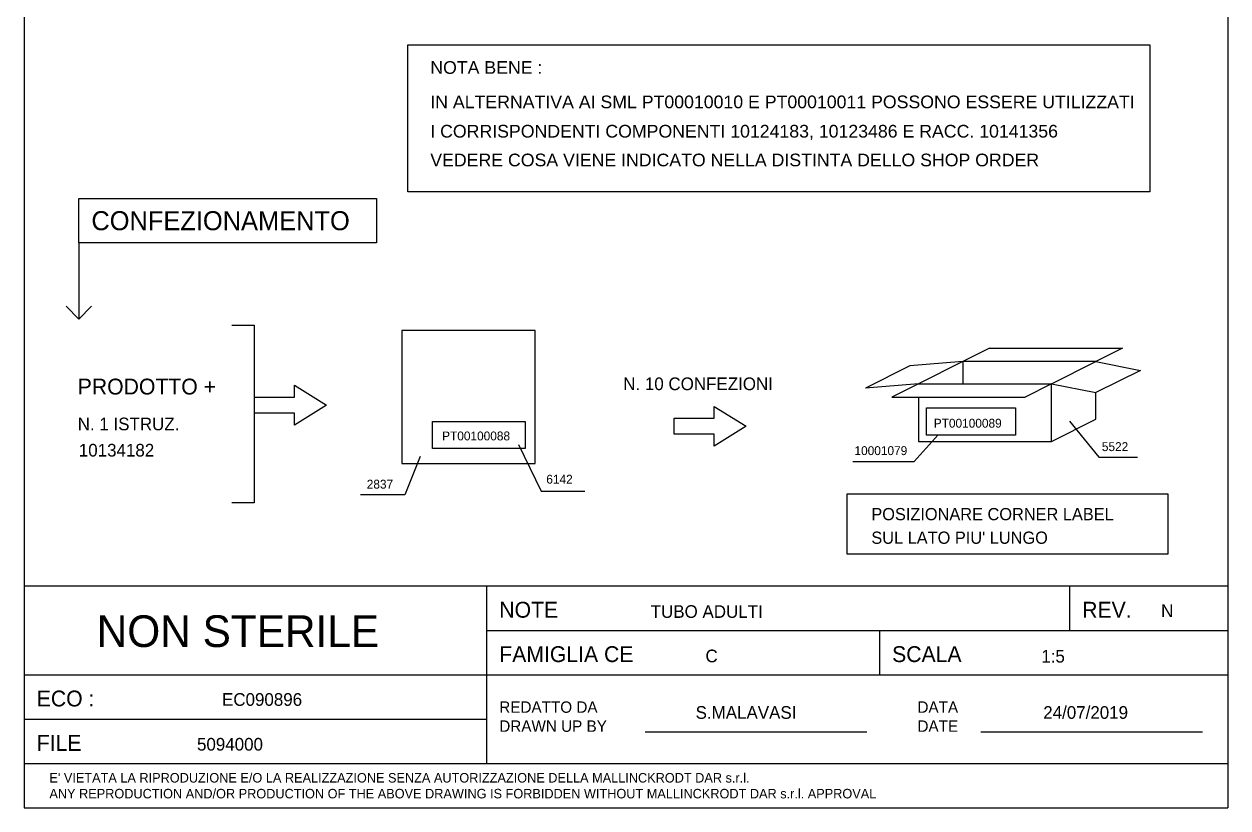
# Model space of a CAD drawing. Extents: x 0 to 950, y 0 to 1366.
# Drawn here: x 0 to 950, y 0 to 618 of the extents above; entities that cross this region are included whole.
import ezdxf

# ---------------------------------------------------------------- set-up
doc = ezdxf.new("R2010")
doc.units = 0
doc.header["$LTSCALE"] = 25
doc.header["$MEASUREMENT"] = 0
doc.linetypes.add('CONTINUA', pattern=[0])
doc.layers.get('0').update_dxf_attribs({"linetype": 'CONTINUA'})
doc.layers.add('DESCRIZIONI', color=7, linetype='CONTINUOUS', lineweight=25)
doc.styles.add('STYLE2', font='arial.ttf', dxfattribs={"height": 1.4})

# ---------------------------------------------------------------- blocks, each defined once
blk = doc.blocks.new('M5')
for p, q in [((0, 260), (0, 10)), ((190, 260), (190, 10)), ((0, 35), (63, 35)), ((63, 35), (190, 35)), ((73, 35), (73, 7)), ((165, 35), (165, 28)), ((73, 28), (190, 28)), ((135, 28), (135, 21)), ((0, 21), (190, 21)), ((0, 14), (73, 14)), ((98, 12), (133, 12)), ((151, 12), (186, 12)), ((0, 10), (0, 0)), ((190, 10), (190, 0)), ((0, 7), (63, 7)), ((63, 7), (190, 7)), ((0, 0), (190, 0))]:
    blk.add_line(p, q)
for s, height, p in [('NOTE', 2.5, (75, 30)), ('REV.', 2.5, (167, 30)), ('FAMIGLIA CE', 2.5, (75, 23)), ('SCALA', 2.5, (137, 23)), ('REDATTO DA', 1.8, (75, 15)), ('DATA', 1.8, (141, 15)), ('DRAWN UP BY', 1.8, (75, 12)), ('DATE', 1.8, (141, 12)), ('FILE', 2.5, (2, 9)), ("E' VIETATA LA RIPRODUZIONE E/O LA REALIZZAZIONE SENZA AUTORIZZAZIONE DELLA MALLINCKRODT DAR s.r.l.", 1.5, (4, 4)), ('ANY REPRODUCTION AND/OR PRODUCTION OF THE ABOVE DRAWING IS FORBIDDEN WITHOUT MALLINCKRODT DAR s.r.l. APPROVAL', 1.5, (4, 1.5))]:
    blk.add_text(s, height=height).set_placement(p)
at = {"color": 7}
blk.add_text('ECO :', height=2.5, dxfattribs=at).set_placement((2, 16))

msp = doc.modelspace()

# ---------------------------------------------------------------- linework, layer by layer
for p, q in [((888.31, 601.62), (888.31, 485.69)), ((825, 304.97), (848.04, 276.7)), ((848.04, 276.7), (878.61, 276.7))]:
    msp.add_line(p, q)
for points in [[(782.41, 293.84), (712.18, 293.84), (712.18, 315.6), (782.41, 315.6)], [(395.3, 283.5), (322.35, 283.5), (322.35, 304.72), (395.3, 304.72)], [(902.67, 200), (649.41, 200), (649.41, 247.61), (902.67, 247.61)]]:
    msp.add_lwpolyline(points, close=True)
at = {"layer": 'DESCRIZIONI', "color": 0}
for p, q in [((302.81, 485.69), (302.81, 601.62)), ((302.81, 601.62), (888.31, 601.62)), ((888.31, 485.69), (302.81, 485.69))]:
    msp.add_line(p, q, dxfattribs=at)
at = {"layer": 'DESCRIZIONI'}
for p, q in [((43.11, 480.55), (278.11, 480.55)), ((43.11, 445.55), (43.11, 480.55)), ((278.11, 480.55), (278.11, 445.55)), ((43.1, 445.55), (43.1, 385.55)), ((278.11, 445.55), (43.11, 445.55)), ((43.1, 385.53), (33.1, 395.53)), ((43.1, 385.53), (53.1, 395.53)), ((164, 380.62), (181.5, 380.62)), ((181.5, 380.62), (181.5, 240.62)), ((403.21, 376.59), (298.21, 376.59)), ((298.21, 376.59), (298.21, 271.59)), ((403.21, 271.59), (403.21, 376.59)), ((761.88, 362.49), (740.88, 351.99)), ((761.88, 362.49), (866.88, 362.49)), ((866.88, 362.49), (845.88, 351.99)), ((740.88, 351.99), (698.88, 348.49)), ((740.88, 351.99), (705.88, 334.49)), ((845.88, 351.99), (740.88, 351.99)), ((740.88, 351.99), (740.88, 334.49)), ((810.88, 334.49), (845.88, 351.99)), ((845.88, 351.99), (880.88, 344.99)), ((698.88, 348.49), (663.88, 330.99)), ((880.88, 344.99), (845.88, 327.49)), ((213.4, 333.39), (238.6, 317.64)), ((213.4, 323.94), (213.4, 333.39)), ((705.88, 334.49), (663.88, 330.99)), ((705.88, 334.49), (684.88, 323.99)), ((705.88, 334.49), (810.88, 334.49)), ((810.88, 334.49), (789.88, 323.99)), ((810.88, 288.99), (810.88, 334.49)), ((810.88, 334.49), (845.88, 327.49)), ((181.9, 323.94), (213.4, 323.94)), ((684.88, 323.99), (789.88, 323.99)), ((705.88, 323.99), (705.88, 288.99)), ((845.88, 306.49), (845.88, 327.49)), ((238.6, 317.64), (213.4, 301.89)), ((544.62, 316.66), (569.82, 300.91)), ((544.62, 307.21), (544.62, 316.66)), ((213.4, 311.34), (181.9, 311.34)), ((213.4, 301.89), (213.4, 311.34)), ((513.12, 307.21), (544.62, 307.21)), ((513.12, 294.61), (513.12, 307.21)), ((810.88, 288.99), (845.88, 306.49)), ((544.62, 294.61), (513.12, 294.61)), ((569.82, 300.91), (544.62, 285.16)), ((544.62, 285.16), (544.62, 294.61)), ((390.08, 286.46), (408.11, 249.85)), ((702.5, 273.25), (721.46, 294.13)), ((705.88, 288.99), (810.88, 288.99)), ((312.66, 277.06), (300.42, 246.79)), ((298.21, 271.59), (403.21, 271.59)), ((654.11, 273.25), (702.5, 273.25)), ((408.11, 249.85), (442.62, 249.85)), ((181.5, 240.62), (164, 240.62)), ((300.42, 246.79), (265.42, 246.79))]:
    msp.add_line(p, q, dxfattribs=at)

# ---------------------------------------------------------------- block references
at = {"xscale": 5, "yscale": 5, "zscale": 5}
msp.add_blockref('M5', (0, 0), dxfattribs=at)

# ---------------------------------------------------------------- texts
for s, p in [('POSIZIONARE CORNER LABEL ', (668.61, 226.85)), ("SUL LATO PIU' LUNGO ", (668.61, 208.26))]:
    msp.add_text(s, height=9.64).set_placement(p)
at = {"layer": 'DESCRIZIONI', "color": 0, "style": 'STYLE2'}
for s, p in [('NOTA BENE :', (320.56, 578.86)), ('VEDERE COSA VIENE INDICATO NELLA DISTINTA DELLO SHOP ORDER', (320.56, 505.92))]:
    msp.add_text(s, height=10, dxfattribs=at).set_placement(p)
at = {"layer": 'DESCRIZIONI', "style": 'STYLE2'}
for s, p in [('IN ALTERNATIVA AI SML PT00010010 E PT00010011 POSSONO ESSERE UTILIZZATI', (320.56, 551.73)), ('I CORRISPONDENTI COMPONENTI 10124183, 10123486 E RACC. 10141356', (320.56, 528.61))]:
    msp.add_text(s, height=10, dxfattribs=at).set_placement(p)
at = {"layer": 'DESCRIZIONI'}
for s, height, p in [('CONFEZIONAMENTO', 15, (53.11, 455.55)), ('PRODOTTO +', 12.5, (42.33, 326)), ('N. 10 CONFEZIONI', 10, (472.81, 329.42)), ('N. 1 ISTRUZ.', 10, (42.33, 297.75)), ('PT00100089', 7, (717.87, 299.85)), ('PT00100088', 7, (329.89, 289.81)), ('10134182', 10, (43.2, 277.07)), ('10001079 ', 7, (655.3, 278.23)), ('5522', 7, (850.52, 281.38)), ('2837', 7, (270.42, 251.79)), ('6142', 7, (412.12, 255.69)), ('NON STERILE', 25, (57.3, 126.87)), ('TUBO ADULTI', 10, (494.49, 149.85)), ('N', 10, (897.25, 150.44)), ('C', 10, (537.71, 114.83)), ('1:5', 10, (802.72, 114.6)), ('EC090896', 10, (156.21, 80.5)), ('S.MALAVASI', 10, (529.95, 70.24)), ('24/07/2019', 10, (804.26, 70.24)), ('5094000', 10, (136.46, 45.18))]:
    msp.add_text(s, height=height, dxfattribs=at).set_placement(p)

doc.saveas('drawing.dxf')
